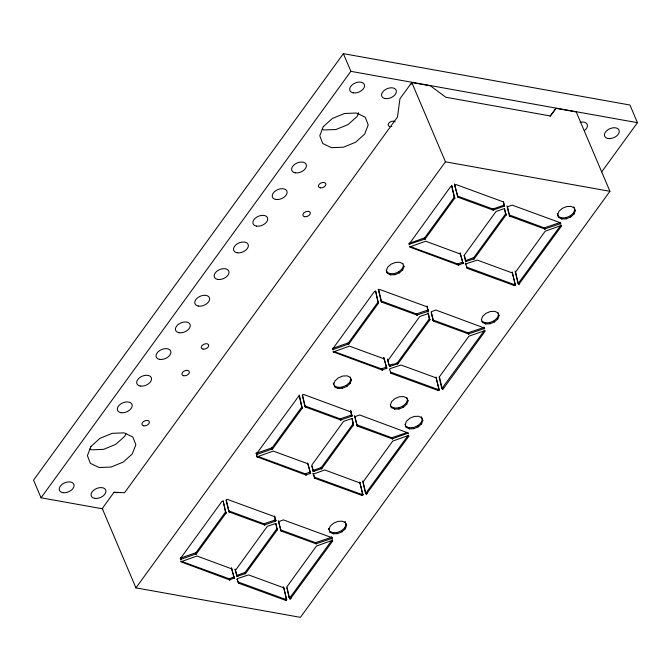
<?xml version="1.0" encoding="UTF-8"?>
<svg xmlns="http://www.w3.org/2000/svg" width="671" height="671" viewBox="0 0 671 671"><rect width="100%" height="100%" fill="white"/><g stroke="black" fill="none" stroke-linecap="round" stroke-linejoin="round"><path stroke-width="1.01" d="M231.881 568.933L196.964 556.007L180.86 561.803L229.507 579.878L234.296 578.016L231.411 567.834L233.827 576.909L229.331 578.813L180.642 561.048M307.654 462.898L310.061 471.973L305.28 473.835L256.683 455.978M310.53 473.08L307.88 463.77L273.198 451.071L257.094 456.867L305.75 474.942L310.203 473.474L310.069 471.78M386.764 368.144L384.114 358.834L349.432 346.135L333.328 351.94L382.269 370.048L386.764 368.144L383.887 357.962M462.998 263.208L460.121 253.026L462.998 263.208L458.503 265.112L409.57 247.003L425.674 241.199L460.591 254.133M180.742 559.312L180.331 558.666L222 501.312L223.217 500.977L225.968 513.139L196.444 553.768L181.069 559.253L180.273 558.205L195.974 552.669L225.498 512.032L223.107 501.036M235.546 570.283L267.343 526.282L275.924 523.447L277.299 529.864L245.603 573.504L237.073 576.381L235.076 569.184L237.073 576.381M275.781 523.489L276.829 528.756L245.133 572.397L237.291 575.299L236.452 575.072M299.123 395.135L301.732 407.096L272.216 447.733L256.507 453.269L256.976 454.376L272.686 448.832L302.202 408.203L299.585 396.234L298.83 395.991L256.574 453.73L256.976 454.376M352.015 418.553L353.072 423.82L321.367 467.461L313.147 470.421L311.772 466.211M353.634 424.743L352.107 418.469L343.577 421.354L311.881 464.986L313.307 471.445L321.837 468.568L353.542 424.928L353.164 423.46M375.584 291.164L377.974 302.16L348.45 342.797L333.076 348.274C331.952 347.947 332.749 349.826 333.546 349.381L348.92 343.904L378.436 303.267L375.685 291.113L374.477 291.44L332.808 348.794L332.933 349.398M388.014 360.419L419.82 316.418L428.4 313.575L429.775 319.992L398.071 363.632L389.549 366.509L387.544 359.312L388.694 364.219M389.549 366.509C387.268 363.757 396.318 364.94 397.601 362.525L429.306 318.884L428.023 312.636M409.453 244.504L408.983 243.405L424.684 237.861L454.208 197.224L451.591 185.263L454.77 198.146L425.154 238.968L408.983 244.311L450.711 186.504L452.061 186.37M464.013 255.357L465.615 260.549L473.835 257.589L505.54 213.957L504.491 208.681M506.102 214.871L504.441 208.538L496.054 211.482L464.349 255.114L465.783 261.573L474.305 258.696L506.009 215.055L505.632 213.764M357.064 425.817L354.993 416.683L359.606 414.955L408.312 433.038L392.208 438.842L357.308 426.068L354.741 416.775M238.591 583.166L237.115 579.224L237.433 578.603L248.555 574.896L283.892 587.871L286.693 599.614L285.796 600.402L238.733 583.25L238.037 581.942L285.326 599.295L286.223 598.515L283.732 587.88M312.879 473.181L314.506 477.215L361.56 494.359L362.457 493.579L359.74 481.979L362.927 494.678L362.03 495.466L314.976 478.322L313.34 474.087L324.789 469.96L360.21 483.078M454.955 185.364L456.163 184.609L503.527 201.954L504.567 206.039L493.093 210.09L457.907 197.207L454.485 184.257M389.583 369.352L390.186 368.597L401.032 365.024L436.209 377.899L439.161 389.75L438.264 390.53L391.21 373.386L390.514 372.07L437.802 389.423L438.691 388.643L435.982 377.043M512.132 271.956L515.395 284.814L514.506 285.594L467.444 268.45L466.748 267.133L514.036 284.496L514.925 283.707L512.443 273.072M226.001 500.029L228.576 510.807L263.921 523.791L275.16 520.008L274.59 515.898M275.856 520.847L274.825 516.754L227.452 499.417L226.278 499.912L229.197 512.015L264.391 524.89L275.286 521.3L275.856 520.847L275.387 519.74M302.244 395.093L304.81 405.871L340.155 418.855L351.394 415.072L350.832 410.962M351.302 412.069L303.695 394.481L302.512 394.976L305.28 406.978L340.625 419.962L351.864 416.179L350.748 410.82M378.251 289.193L381.044 300.935L416.389 313.919L427.637 310.136L427.066 306.026M428.324 310.975L427.293 306.89L379.929 289.545L378.754 290.048L381.673 302.143L416.859 315.026L427.754 311.428L428.324 310.975L427.863 309.876M457.278 195.999L492.908 209.025L503.871 205.2L503.51 201.988M411.164 84.42L411.776 82.483L430.43 85.829L445.838 97.236L550.136 115.932L556.033 108.341L576.246 111.965L609.931 191.31L300.407 617.345L135.936 587.871L102.26 508.526L114.07 492.254L124.538 492.732L397.467 117.064L399.958 98.754L411.776 82.483L445.46 161.828L609.931 191.31M125.871 433.474L124.814 436.217L115.748 444.387L103.569 449.369L91.533 449.83L89.797 449M358.591 112.711L357.182 116.377L348.115 124.546L335.936 129.528L323.9 129.989L322.164 129.159M333.781 384.131L335.055 380.801L338.352 377.832L342.78 376.02L347.15 375.852L350.304 377.37M349.633 382.395L350.908 379.065L351.378 380.172L350.103 383.493L346.806 386.462L342.378 388.274L337.999 388.442L334.854 386.924L334.384 385.825L337.538 387.343L341.908 387.167L346.337 385.364L349.633 382.395L350.103 383.493M386.982 272.233L390.136 273.751L394.506 273.583L398.935 271.772L402.231 268.803L403.506 265.473L403.976 266.58L402.701 269.91L399.404 272.879L394.976 274.691L390.597 274.858L387.452 273.34L386.261 270.371M331.986 538.217L331.826 537.63L283.372 519.882L278.75 521.619L281.074 531.004L315.974 543.778L331.457 538.603C332.464 538.444 331.65 536.532 330.988 537.496L315.504 542.671L280.604 529.897L278.272 520.713M390.405 404.865L391.688 401.535L394.984 398.566L399.413 396.754L403.783 396.586L406.928 398.104L408.01 400.897L406.727 404.227L403.439 407.196L399.01 409.008L394.632 409.176L391.487 407.658L391.017 406.551L394.162 408.069L398.54 407.901L402.969 406.089L406.257 403.12L407.54 399.799L406.819 397.928M344.819 527.75L346.102 524.42L345.02 521.619L346.572 525.519L345.288 528.849L342 531.818L337.572 533.63L333.193 533.797L330.048 532.279L329.578 531.18L332.724 532.69L337.102 532.522L341.531 530.711L344.819 527.75L345.288 528.849M405.209 424.55L406.483 421.22L409.78 418.251L414.208 416.439L418.578 416.272L421.732 417.79L422.805 420.591L421.531 423.913L418.234 426.882L413.806 428.694L409.436 428.861L406.282 427.343L405.812 426.244L408.966 427.762L413.336 427.586L417.765 425.775L421.061 422.814L422.336 419.484L421.262 416.683M481.442 319.614L482.717 316.284L486.014 313.315L490.442 311.503L494.812 311.336L497.966 312.854L499.039 315.655L497.765 318.985L494.468 321.946L490.04 323.757L485.67 323.925L482.516 322.415L482.055 321.308L485.2 322.826L489.57 322.659L493.999 320.847L497.295 317.878L498.57 314.548L497.857 312.686M431.21 312.829L433.072 320.025L467.981 332.808L483.464 327.624C484.227 326.316 485.108 328.404 483.925 328.731L468.45 333.906L433.541 321.132L431.227 311.747L435.84 310.019L484.554 328.111M573.73 206.819L575.282 210.719L573.999 214.049L570.702 217.01L566.274 218.821L561.904 218.998L558.758 217.479L557.676 214.678L558.96 211.348L562.248 208.379L566.676 206.576L571.055 206.4L574.2 207.918M560.696 223.409L560.537 222.822L512.074 205.083L507.461 206.811L509.775 216.196L544.684 228.97L560.159 223.795L560.696 223.409L560.226 222.311M557.676 214.678L557.207 213.571L558.289 216.372L561.434 217.89L565.812 217.723L570.233 215.911L573.529 212.942L574.812 209.612L575.282 210.719M286.861 587.838L289.117 597.509L289.88 597.752L332.271 539.736L332.64 541.078L290.35 598.859L289.587 598.616L286.886 586.831L316.494 546.018L331.902 540.499L332.741 540.843M408.874 436.15L408.136 435.563L392.736 441.082L363.12 481.904L365.829 493.68L366.584 493.923L408.874 436.15L408.404 435.043L366.114 492.816L365.36 492.573L362.642 480.973M561.35 226.278L560.612 225.691L545.204 231.21L515.588 272.032L518.297 283.808L519.06 284.051L561.35 226.278L560.881 225.171L518.591 282.952L517.827 282.701L515.118 271.101M333.579 352.283L333.11 351.185L381.514 368.899L386.295 367.045M409.344 246.249L457.748 263.963L462.529 262.109M601.728 171.868L637.45 122.692L629.943 105.02L343.376 53.655L33.55 480.109L41.057 497.79L102.906 508.878M41.057 497.79L350.874 71.336L343.376 53.655M135.936 587.871L445.46 161.828M550.119 116.477L556.033 108.341M439.102 377.001L441.593 387.637L442.357 387.88L484.638 330.107M443.414 388.601L485.108 331.214L484.99 330.61L468.97 336.146L439.446 376.775L442.197 388.937L443.414 388.601L442.944 387.502M509.616 216.096L509.071 214.846L544.215 227.872L560 222.529L560.47 223.636M356.595 424.718L391.738 437.735L407.532 432.401L408.002 433.508M350.874 71.336L637.45 122.692M114.07 492.254L117.022 492.782M402.894 263.778L399.748 262.26L395.378 262.436L390.95 264.248L387.653 267.209L386.379 270.539L387.452 273.34M345.49 522.726L342.344 521.208L337.974 521.375L333.546 523.187L330.249 526.156L328.966 529.486L328.496 528.379L330.048 532.279M512.602 273.063L477.266 260.088L466.429 263.661L465.825 264.416L465.347 263.107M467.301 268.366L465.355 263.317M391.067 373.294L389.465 369.201M573.529 212.942L573.999 214.049M570.233 215.911L570.702 217.01M565.812 217.723L566.274 218.821M561.434 217.89L561.904 218.998M558.289 216.372L558.758 217.479M560.981 224.928L561.451 226.035M544.81 227.846L545.28 228.954M544.491 227.905L544.961 229.012M544.215 227.872L544.684 228.97M509.306 215.089L509.775 216.196M504.139 204.663L504.609 205.771M504.097 204.94L504.567 206.039M503.871 205.2L504.34 206.307M503.527 205.393L503.988 206.5M505.64 213.588L506.11 214.695M505.54 213.957L506.009 215.055M493.219 208.958L493.688 210.065M492.908 209.025L493.37 210.124M492.623 208.983L493.093 210.09M519.178 282.566L519.648 283.665M518.926 282.793L519.396 283.9M518.591 282.952L519.06 284.051M518.238 282.986L518.708 284.093M517.827 282.701L518.431 284.001M514.925 283.707L515.395 284.814M514.892 283.959L515.362 285.066M514.699 284.21L515.169 285.318M514.389 284.403L514.858 285.51M514.036 284.496L514.506 285.594M513.718 284.454L514.187 285.561M454.519 184.005L454.988 185.112M457.907 197.207L454.712 185.221M454.309 196.863L454.77 197.97M454.301 197.039L454.77 198.146M454.208 197.224L454.678 198.331M498.57 314.548L499.039 315.655M473.835 257.589L474.305 258.696M473.617 257.798L474.087 258.905M473.323 257.949L473.793 259.056M497.295 317.878L497.765 318.985M493.999 320.847L494.468 321.946M465.993 260.491L466.462 261.598M465.615 260.549L466.085 261.656M465.162 260.264L465.783 261.573M466.974 267.343L467.444 268.45M489.57 322.659L490.04 323.757M462.537 261.908L463.007 263.015M462.42 262.319L462.889 263.418M462.21 262.504L462.68 263.611M461.942 262.638L462.411 263.745M485.2 322.826L485.67 323.925M458.36 263.938L458.83 265.045M458.033 264.005L458.503 265.112M457.748 263.963L458.218 265.07M483.992 327.247L484.454 328.345M484.236 328.572L483.464 327.624M468.576 332.782L469.037 333.89M468.257 332.841L468.727 333.948M467.981 332.808L468.45 333.906M424.684 237.861L425.154 238.968M424.466 238.071L424.936 239.178M424.164 238.222L424.634 239.329M409.31 243.338L409.78 244.445M433.072 320.025L433.541 321.132M432.837 319.782L433.382 321.032M427.897 309.599L428.366 310.707M427.637 310.136L428.106 311.243M427.284 310.329L427.754 311.428M429.406 318.524L429.876 319.631M429.398 318.7L429.868 319.807M429.306 318.884L429.775 319.992M402.231 268.803L402.701 269.91M416.985 313.894L417.454 315.001M398.935 271.772L399.404 272.879M416.666 313.961L417.136 315.06M416.389 313.919L416.859 315.026M394.506 273.583L394.976 274.691M442.692 387.729L443.162 388.836M442.357 387.88L442.818 388.987M442.004 387.922L442.474 389.021M441.593 387.637L442.197 388.937M390.136 273.751L390.597 274.858M438.691 388.643L439.161 389.75M438.658 388.895L439.128 390.002M438.465 389.146L438.935 390.254M438.155 389.339L438.624 390.447M437.802 389.423L438.264 390.53M437.484 389.39L437.953 390.497M381.203 301.036L381.673 302.143M380.96 300.793L381.514 302.042M378.067 301.799L378.536 303.082M377.974 302.16L378.436 303.267M422.336 419.484L422.805 420.591M397.601 362.525L398.071 363.632M397.383 362.734L397.853 363.841M397.089 362.885L397.559 363.992M421.061 422.814L421.531 423.913M407.54 399.799L408.01 400.897M417.765 425.775L418.234 426.882M387.553 359.136L388.023 360.235M406.257 403.12L406.727 404.227M389.759 365.427L390.228 366.534M389.381 365.485L389.851 366.592M390.74 372.279L391.21 373.386M383.804 357.819L384.357 359.069M383.644 357.727L384.114 358.834M413.336 427.586L413.806 428.694M386.303 366.844L386.773 367.951M402.969 406.089L403.439 407.196M386.177 367.247L386.647 368.354M385.976 367.44L386.446 368.538M385.708 367.574L386.177 368.681M408.966 427.762L409.436 428.861M382.126 368.874L382.596 369.973M398.54 407.901L399.01 409.008M381.799 368.941L382.269 370.048M381.514 368.899L381.984 370.006M394.162 408.069L394.632 409.176M392.334 437.718L392.803 438.817M392.023 437.777L392.485 438.884M391.738 437.735L392.208 438.842M348.45 342.797L348.92 343.904M348.232 343.007L348.702 344.114M347.93 343.158L348.4 344.265M333.076 348.274L333.546 349.381M332.749 348.333L333.21 349.44M346.337 385.364L346.806 386.462M354.523 415.575L354.976 416.884M341.908 387.167L342.378 388.274M356.678 424.86L357.308 426.068M350.589 410.719L351.059 411.826M351.663 414.535L352.132 415.643M351.621 414.804L352.09 415.911M351.394 415.072L351.864 416.179M351.05 415.265L351.52 416.364M353.072 423.82L353.542 424.928M337.538 387.343L337.999 388.442M340.751 418.83L341.22 419.937M340.432 418.889L340.902 419.996M340.155 418.855L340.625 419.962M366.71 492.43L367.18 493.537M366.458 492.665L366.928 493.772M366.114 492.816L366.584 493.923M365.77 492.858L366.24 493.957M365.494 492.766L365.963 493.873M365.36 492.573L365.829 493.68M362.457 493.579L362.927 494.678M362.424 493.831L362.894 494.938M362.231 494.082L362.701 495.19M361.921 494.275L362.39 495.383M361.56 494.359L362.03 495.466M361.25 494.326L361.719 495.433M304.97 405.972L305.439 407.079M304.726 405.729L305.28 406.978M301.833 406.735L302.294 408.018M301.732 407.096L302.202 408.203M346.102 524.42L346.572 525.519M321.367 467.461L321.837 468.568M321.149 467.67L321.619 468.777M320.847 467.821L321.317 468.928M341.531 530.711L342 531.818M313.525 470.363L313.994 471.461M313.147 470.421L313.617 471.528M312.837 470.337L313.307 471.445M312.686 470.136L313.156 471.243M314.506 477.215L314.976 478.322M314.271 477.006L314.825 478.23M337.102 532.522L337.572 533.63M309.943 472.183L310.413 473.29M309.742 472.376L310.203 473.474M309.474 472.51L309.943 473.609M332.724 532.69L333.193 533.797M305.892 473.81L306.362 474.909M305.565 473.877L306.035 474.976M305.28 473.835L305.75 474.942M331.608 536.875L332.078 537.974M331.759 538.444L330.988 537.496M332.17 539.979L332.64 541.078M316.1 542.654L316.569 543.753M315.781 542.713L316.251 543.82M315.504 542.671L315.974 543.778M272.216 447.733L272.686 448.832M271.99 447.943L272.46 449.05M271.696 448.094L272.166 449.201M256.834 453.21L257.303 454.317M256.221 453.227L256.691 454.326M256.045 453.076L256.515 454.183M256.876 456.112L257.345 457.219M256.624 455.768L257.152 457.085M280.604 529.897L281.074 531.004M280.361 529.654L280.914 530.904M275.429 519.471L275.898 520.579M275.16 520.008L275.63 521.115M274.816 520.193L275.286 521.3M276.93 528.396L277.391 529.679M276.829 528.756L277.299 529.864M264.517 523.766L264.978 524.873M264.198 523.825L264.668 524.932M263.921 523.791L264.391 524.89M290.476 597.366L290.946 598.473M290.224 597.601L290.694 598.708M289.88 597.752L290.35 598.859M289.536 597.786L289.998 598.893M289.117 597.509L289.729 598.809M283.263 586.664L283.732 587.771M286.223 598.515L286.693 599.614M286.19 598.767L286.66 599.866M285.997 599.018L286.458 600.117M285.678 599.211L286.148 600.31M285.326 599.295L285.796 600.402M285.007 599.262L285.477 600.369M228.736 510.908L229.197 512.015M228.492 510.665L229.037 511.914M225.599 511.671L226.068 512.77M225.59 511.847L226.06 512.954M225.498 512.032L225.968 513.139M245.133 572.397L245.603 573.504M244.907 572.606L245.376 573.713M244.613 572.757L245.083 573.864M237.291 575.299L237.76 576.397M236.913 575.357L237.383 576.464M238.272 582.151L238.733 583.25M233.827 576.716L234.296 578.016M233.709 577.119L234.179 578.226M233.5 577.303L233.969 578.41M233.24 577.446L233.701 578.545M229.65 578.737L230.119 579.845M229.331 578.813L229.792 579.912M229.037 578.771L229.507 579.878M195.974 552.669L196.444 553.768M195.756 552.879L196.226 553.986M195.462 553.03L195.932 554.137M180.6 558.146L181.069 559.253M559.698 222.688L560.159 223.795L560 222.529M407.222 432.56L407.691 433.667L407.532 432.401M481.333 319.438L482.516 322.415M402.785 263.611L403.976 266.58M405.099 424.374L406.282 427.343M390.296 404.688L391.487 407.658M350.187 377.194L351.378 380.172M333.311 383.024L334.854 386.924M236.989 579.073L237.693 580.985M506.982 205.905L508.836 213.856M391.797 126.467A3.909 2.449 -23 0 1 388.702 123.296A3.909 2.449 -23 0 1 395.152 121.845M580.172 122.273A7.826 4.907 -23 0 1 587.117 124.21A7.826 4.907 -23 0 1 584.391 130.568M90.929 446.483L87.406 455.643L90.375 463.342L99.04 467.511L111.076 467.05L123.254 462.067L132.321 453.898L135.844 444.739L132.875 437.039L124.21 432.862L112.174 433.332L99.996 438.314L90.929 446.483M323.296 126.634L319.773 135.794L322.743 143.493L331.407 147.67L343.443 147.209L355.622 142.227L364.689 134.057L368.211 124.898L365.242 117.199L356.578 113.022L344.542 113.491L332.363 118.473L323.296 126.634M320.218 187.838A3.909 2.449 -23 0 0 325.88 184.34A3.909 2.449 -23 0 0 320.361 183.351A3.909 2.449 -23 0 0 320.218 187.838M203.061 349.096A3.909 2.449 -23 0 0 208.723 345.59A3.909 2.449 -23 0 0 203.212 344.6A3.909 2.449 -23 0 0 203.061 349.096M143.728 425.817A3.909 2.449 -23 0 0 149.39 422.319A3.909 2.449 -23 0 0 143.871 421.329A3.909 2.449 -23 0 0 143.728 425.817M304.659 216.683A3.909 2.449 -23 0 0 310.321 213.177A3.909 2.449 -23 0 0 304.81 212.187A3.909 2.449 -23 0 0 304.659 216.683M183.703 375.752A3.909 2.449 -23 0 0 189.365 372.246A3.909 2.449 -23 0 0 183.846 371.256A3.909 2.449 -23 0 0 183.703 375.752M62.789 492.648A7.826 4.907 -23 0 0 74.112 485.636A7.826 4.907 -23 0 0 63.082 483.665A7.826 4.907 -23 0 0 62.789 492.648M94.628 498.352A7.826 4.907 -23 0 0 105.951 491.348A7.826 4.907 -23 0 0 94.921 489.369A7.826 4.907 -23 0 0 94.628 498.352M607.976 138.503A7.826 4.907 -23 0 0 619.299 131.491A7.826 4.907 -23 0 0 608.27 129.52A7.826 4.907 -23 0 0 607.976 138.503M353.248 92.841A7.826 4.907 -23 0 0 364.571 85.838A7.826 4.907 -23 0 0 353.542 83.858A7.826 4.907 -23 0 0 353.248 92.841M385.087 98.553A7.826 4.907 -23 0 0 396.41 91.541A7.826 4.907 -23 0 0 385.38 89.57A7.826 4.907 -23 0 0 385.087 98.553M120.881 412.69A7.826 4.907 -23 0 0 132.204 405.678A7.826 4.907 -23 0 0 121.174 403.699A7.826 4.907 -23 0 0 120.881 412.69M140.239 386.035A7.826 4.907 -23 0 0 151.562 379.023A7.826 4.907 -23 0 0 140.533 377.052A7.826 4.907 -23 0 0 140.239 386.035M159.606 359.379A7.826 4.907 -23 0 0 170.929 352.376A7.826 4.907 -23 0 0 159.899 350.396A7.826 4.907 -23 0 0 159.606 359.379M178.972 332.724A7.826 4.907 -23 0 0 190.296 325.72A7.826 4.907 -23 0 0 179.266 323.741A7.826 4.907 -23 0 0 178.972 332.724M198.331 306.077A7.826 4.907 -23 0 0 209.654 299.065A7.826 4.907 -23 0 0 198.624 297.085A7.826 4.907 -23 0 0 198.331 306.077M217.698 279.421A7.826 4.907 -23 0 0 229.021 272.409A7.826 4.907 -23 0 0 217.991 270.438A7.826 4.907 -23 0 0 217.698 279.421M237.064 252.766A7.826 4.907 -23 0 0 248.387 245.762A7.826 4.907 -23 0 0 237.358 243.783A7.826 4.907 -23 0 0 237.064 252.766M256.423 226.11A7.826 4.907 -23 0 0 267.746 219.107A7.826 4.907 -23 0 0 256.716 217.127A7.826 4.907 -23 0 0 256.423 226.11M275.789 199.455A7.826 4.907 -23 0 0 287.113 192.451A7.826 4.907 -23 0 0 276.083 190.472A7.826 4.907 -23 0 0 275.789 199.455M295.156 172.808A7.826 4.907 -23 0 0 306.479 165.796A7.826 4.907 -23 0 0 295.45 163.825A7.826 4.907 -23 0 0 295.156 172.808"/></g></svg>
